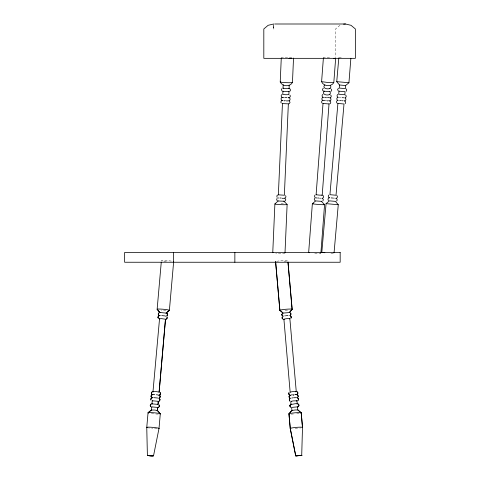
<?xml version="1.0" encoding="UTF-8"?>
<svg xmlns="http://www.w3.org/2000/svg" width="480" height="480" viewBox="0 0 480 480"><rect width="100%" height="100%" fill="white"/><g stroke="black" fill="none" stroke-linecap="round" stroke-linejoin="round"><path stroke-width="0.36" stroke-dasharray="2.4 1.8" d="M339.954 25.308L335.604 28.95L335.604 57.6M292.89 394.746L293.694 394.668M293.262 395.244L294.06 395.172M293.262 394.71L294.06 394.644M292.89 395.274L293.694 395.208M329.484 97.83L327.324 97.758M273.978 28.95L273.486 28.95L273.486 24.018M287.196 97.836L284.874 97.758M279.75 197.772L281.28 197.808M323.898 97.302L324.384 97.314M328.458 100.902L328.944 100.914M284.886 97.314L287.202 97.44M284.748 100.386L285.54 100.416M284.736 100.836L285.528 100.878M281.268 198.27L279.744 198.174M329.562 57.534L323.442 57.342L324.258 57.534M325.518 100.458L326.31 100.512M318.138 197.85L318.93 197.91M314.754 253.254L320.868 253.446L320.052 253.254M325.512 100.716L326.298 100.776M318.132 198.108L318.918 198.174M338.874 57.27L341.922 57.534M338.856 97.338L342.282 97.638M338.28 100.386L339.072 100.458M343.38 100.836L343.866 100.878M330.948 253.254L333.996 253.518M327.33 97.5L329.484 97.758M323.892 97.44L324.372 97.5M328.464 100.716L328.95 100.776M273.81 25.416L273.81 28.95M273.756 25.416L273.756 28.95M276.642 261.324A6.162 0.534 -5 0 1 286.848 260.442A6.162 0.534 -5 0 1 282.9 261.606M301.008 427.86A6.162 0.534 -5 0 1 299.808 428.058M297.54 428.34A6.162 0.534 -5 0 1 293.682 428.634M299.118 413.388A6.162 0.534 -5 0 1 296.052 413.778M293.4 413.994A6.162 0.534 -5 0 1 291.066 414.09M287.49 310.182A6.162 0.534 -5 0 1 283.308 310.512M156.912 428.67A6.162 0.534 5 0 1 151.716 428.34M149.448 428.058A6.162 0.534 5 0 1 148.248 427.86M158.196 414.09A6.162 0.534 5 0 1 155.856 413.994M153.738 413.832A6.162 0.534 5 0 1 150.138 413.388M165.948 310.512A6.162 0.534 5 0 1 161.256 310.128M166.362 261.606A6.162 0.534 5 0 1 162.408 260.442A6.162 0.534 5 0 1 172.62 261.324M281.496 57.666A6.12 0.462 2.5 0 1 284.358 57.27A6.12 0.462 2.5 0 1 291.744 57.666M281.016 203.73A6.12 0.462 2.5 0 1 284.07 203.922M284.988 253.254A6.12 0.462 2.5 0 1 275.802 253.254"/><path stroke-width="0.72" d="M291.81 410.478L288.966 413.826L290.244 428.412L295.74 455.868L301.71 455.454L302.496 427.344L301.218 412.758L297.882 409.98L295.404 409.956L291.81 410.478L289.062 413.754M281.262 58.278L280.224 81.936C282.27 86.706 290.01 87.042 292.458 82.47L293.526 58.068M284.058 195.198L278.352 194.832L282.45 103.53M288.588 91.422L288.996 91.554L288.864 94.632L285.798 94.728L282.744 94.362L282.984 91.236M289.164 85.344L289.134 88.482L285.276 88.536L283.014 88.218L283.152 85.14L283.56 85.044M284.364 195.156L288.354 103.788M281.796 314.814L282.648 313.266M285.018 252.51L287.124 204.456L283.794 201.114M290.19 395.292C287.982 395.682 289.41 391.26 288.756 393.456M290.466 404.658L289.83 405.648L290.358 407.148M298.17 406.794L299.022 405.246L298.074 403.956M309.468 252.72L308.658 252.522L312.354 203.73L315.642 200.886M323.388 58.08L321.594 81.738C323.484 86.49 331.224 87.078 333.804 82.662L335.658 58.266M329.022 103.908L322.212 195.198L319.152 195.102L316.104 194.736L323.016 103.488L323.43 103.452M324.36 91.158C319.878 95.322 332.862 96.96 329.952 91.614M330.522 85.506C333.072 90.876 320.394 89.094 324.828 85.008M320.922 252.708L324.564 204.654L321.336 201.246M146.76 427.416L148.044 412.758L151.422 410.058M161.274 262.086L157.134 309.294L159.978 312.642L157.23 309.372M151.536 410.106L151.692 406.89L157.77 407.454L157.5 410.556L160.29 413.826L159.012 428.484M152.43 403.77L151.914 403.86L158.034 404.394L158.304 401.328L152.226 400.77L151.962 403.932M153.504 391.824L152.988 391.644L159.552 318.636M157.194 410.628L157.722 407.418M153.288 391.77C153.75 391.158 157.59 391.704 159.114 392.142L165.516 319.23L161.454 318.636L159.552 318.816M158.256 401.292L158.034 404.43L157.734 404.268M159.114 392.178L165.468 319.188M173.652 261.678L169.386 310.362L166.008 313.17M334.062 252.78L338.268 204.72L335.484 201.384L329.388 200.85L326.07 203.658L321.798 252.45L324.846 252.72M350.868 58.32L348.942 82.734L345.618 85.542L345.354 88.614L339.252 88.08L339.522 85.008L336.738 81.666L338.808 58.008M146.76 427.344L147.39 455.376L150.666 455.91L153.516 455.868L159.012 428.412M158.25 314.01L159.138 312.702M157.98 317.076L158.526 315.978L159.438 315.582M151.308 393.054L152.4 391.674M151.038 396.114L151.59 395.016L152.496 394.626M150.234 405.3L151.122 403.992M160.506 393.456L160.164 392.73L160.434 394.188L159.192 395.262M160.524 393.858L159.972 394.896L159.066 395.292M160.254 396.858L159.708 397.956M159.984 399.924L159.096 401.232M281.814 314.412L282.51 313.326M282.084 317.478C282.96 315.486 281.316 318.468 282.612 318.918M290.352 315.402L291.006 313.956L290.46 312.918M290.922 318.144L291.258 317.418M289.02 396.516L290.364 395.148M289.29 399.576L289.632 398.856M289.83 405.702L290.526 404.616M296.88 394.668L297.93 393.396M297.504 397.548L298.2 396.462M298.062 400.344L298.47 399.522M298.308 406.734L299.01 405.648M290.292 315.45L291.006 314.01L290.394 312.876M158.34 313.62L158.862 312.876M151.398 392.658L152.256 391.704M151.128 395.724L152.37 394.656L151.668 394.122M150.858 398.784L151.722 397.83L152.886 397.644M150.318 404.91L151.182 403.956M167.376 315.21L166.914 315.858M167.106 318.27L166.104 319.2M288.876 393.072L289.092 392.73M290.232 404.88L289.95 405.318M290.922 318.192L291.192 316.626L290.328 315.732M289.86 395.37L289.008 396.918L289.896 398.172M297.564 397.506C299.196 396.306 297.468 394.056 295.758 394.584M298.128 400.296L298.488 399.12L297.54 397.83M283.47 316.2L283.776 316.038M287.982 262.158L292.122 309.294L289.278 312.642L292.026 309.372M283.902 319.32C284.532 318.714 289.434 318.276 289.566 318.858M290.304 392.232C290.634 391.626 296.736 391.14 295.752 391.824M290.682 398.304L290.988 398.142M295.968 391.77L296.268 391.608L295.968 391.536M291.114 401.244C289.068 406.968 294.966 402.582 297.3 403.932M292.062 410.628L291.54 407.418L297.456 406.866L297.834 409.956L301.122 412.704M296.778 400.722L297.078 400.836L296.778 400.956M297.312 406.848L297.618 406.956L297.312 407.082M295.74 455.91L301.866 455.334L295.74 455.91L290.244 428.484L288.966 413.904M165.738 316.23L165.27 315.99M151.374 410.022L155.022 410.058L157.338 410.61M147.39 455.376L153.516 455.868M281.904 88.62L281.406 89.688L282.12 91.05M277.104 198.312L276.642 199.776L277.32 200.742M331.176 91.284L331.71 90.234L331.344 89.112M314.982 195.102L314.448 196.158L315.12 197.544M322.866 200.976L323.376 199.524L322.374 198.354M346.212 91.332L346.74 89.886L346.104 88.89M345.132 103.632C346.176 102.822 345.594 100.974 344.274 100.914C346.002 101.142 346.596 98.448 344.94 97.926M328.8 195.054C327.756 195.864 328.338 197.712 329.658 197.772C328.152 197.574 327.354 199.764 328.638 200.574M336.612 201.024C337.656 200.22 337.074 198.372 335.754 198.306C337.26 198.51 338.058 196.32 336.774 195.504M166.848 315.894L167.466 314.814L166.806 313.368M159.642 397.998L160.236 396.462L159.396 395.37M278.19 200.928L274.89 203.922L272.754 252.72A6.12 0.462 2.5 0 1 272.964 252.606M289.932 398.532L289.29 399.522L289.824 401.022M297.096 394.542L297.948 392.994L297.06 391.74M166.554 312.708L169.29 310.422M148.14 412.704L151.422 409.956M281.964 94.536C280.53 95.232 281.172 97.446 282.672 97.518M289.776 91.386L290.604 90.084L289.764 88.644M289.236 103.68L290.07 102.384L289.224 100.938M284.976 201.078L285.81 199.776L284.964 198.336M323.4 88.266C322.188 88.788 322.296 90.72 323.556 91.11M322.932 94.416C321.66 94.968 321.87 96.99 323.208 97.308M329.91 103.8C331.362 103.212 330.81 100.764 329.25 100.902M315.09 197.958L314.22 199.23L314.886 200.622M338.466 88.218L337.584 89.484L338.232 90.882M337.926 94.368C336.708 94.878 336.798 96.816 338.052 97.218M166.248 319.17C167.952 319.02 166.41 315.354 167.178 317.478M159.036 401.268L159.984 399.978L159.624 398.802M158.496 407.394L159.36 406.44L159.09 404.928M283.014 88.218L283.428 88.116M288.996 91.554L282.882 91.29M281.964 97.542C280.224 98.244 281.16 100.806 282.882 100.644M288.462 103.854L282.342 103.584M277.704 194.934L276.81 195.906L277.146 197.412M278.352 194.832L278.766 194.736M284.196 201.246L278.082 200.982M290.148 392.178L283.902 319.146M289.71 318.816L289.566 318.624M290.022 395.292L289.662 395.472M296.916 400.914L297.348 403.896L297.042 403.788M291.222 404.394L291.738 404.214M296.754 394.716L297.294 394.44M283.254 313.068L289.332 312.57M152.484 400.956L152.34 400.74M151.944 407.082L151.8 406.866M158.358 407.43L159.36 406.494L159.09 404.982M147.552 455.28C148.176 455.886 153.084 456.324 153.216 455.742M329.994 97.782C331.296 97.59 331.692 95.694 330.576 94.992M322.848 100.434C321.546 100.626 321.144 102.522 322.266 103.224M338.046 97.32C336.54 97.518 336.336 99.834 337.782 100.29M344.946 97.818C346.254 97.644 346.674 95.748 345.564 95.034M337.776 100.398C336.468 100.572 336.048 102.468 337.158 103.182M152.226 397.686C150.036 397.29 151.416 401.718 150.786 399.522M160.404 315.54C158.91 315.144 157.212 316.818 158.34 318.192M321.804 81.684L327.69 82.47L333.6 82.578M330.054 91.656L323.952 91.194M323.202 97.332C321.63 97.458 321.342 99.87 322.86 100.332M329.64 100.884C331.212 100.758 331.5 98.346 329.982 97.884M329.124 103.95L323.016 103.488M316.104 194.736L316.518 194.7M321.744 201.348L315.744 200.928M291.156 394.98L292.476 394.788M282.54 100.434C281.232 100.41 280.308 102.096 281.274 103.086M284.82 315.846L285.534 315.75M292.026 397.944L292.746 397.854M153.504 391.524L153.036 391.68M286.32 315.666L287.88 315.558M293.532 397.77L295.758 397.638M273.63 24L268.14 25.308L263.814 28.95L263.814 58.338L355.356 58.338L355.356 28.95L351 25.308L345.48 24L274.644 24M343.578 24.15L345.48 24M288.318 97.8C289.734 98.022 291.018 96.27 289.932 95.13M288.18 100.878C290.37 101.256 290.934 97.8 288.666 97.626M283.92 198.27C285.336 198.492 286.62 196.74 285.54 195.6M321.87 198.3C323.4 198.51 324.312 196.314 322.962 195.462M160.23 312.498L166.056 313.104M152.658 394.602L153.156 394.584M335.442 58.32L333.858 58.32M313.176 203.658C309.12 203.886 327.768 205.302 323.754 204.456M294.822 394.596L295.488 394.578M287.694 100.902L286.32 100.902M283.434 198.3L282.06 198.3M153.462 394.578L154.782 394.614M296.022 394.584L296.358 394.59M153.792 397.644L157.524 397.992M327.09 100.836L327.828 100.878M319.71 198.228L320.448 198.27M161.724 315.576L164.736 315.888M284.004 100.776L284.736 100.836M326.532 97.704L325.008 97.572M336.738 81.666L348.942 82.734M339.522 85.008L345.618 85.542M342.282 97.638L343.65 97.758M339.702 100.512L341.226 100.644M342.018 100.716L342.75 100.776M331.182 197.91L332.706 198.042M333.492 198.108L334.23 198.174M326.07 203.658L338.268 204.72M289.08 315.546L289.44 315.576M296.292 397.644L296.646 397.68M284.136 97.704L283.02 97.572M324.774 100.644L323.352 100.458M317.394 198.042L315.972 197.85M156.366 394.746L157.794 394.932M284.046 319.338L283.74 319.23M301.566 455.262L301.866 455.376M329.88 88.482L330.288 88.578M329.418 94.632L329.82 94.728M321.804 195.102L322.212 195.198M158.328 395.028L159.6 395.472M288.726 88.35L289.134 88.482M278.622 198.042L278.214 197.91M158.058 398.088L158.574 398.268M296.886 394.656L298.128 395.724M290.064 395.262L289.35 394.932M297.078 400.794L293.016 400.914L291.114 401.424M158.61 315.078L159.606 315.726M159.696 318.858L159.39 318.696M152.394 397.83L151.464 397.284L151.038 396.06M157.194 410.394L160.194 413.754M159.186 395.25L159.894 395.79M158.25 313.956L158.388 314.796L159.264 315.582M151.308 392.994L151.668 394.17L152.502 394.716M151.398 397.236L152.052 397.686M282.744 316.104L281.796 314.76M297 391.704L297.864 392.658M297.6 397.866L298.398 398.73M289.956 398.208L289.008 396.858M298.134 403.992L298.938 404.856M283.206 313.14L279.87 310.362L275.604 261.756M279.972 310.422L282.708 312.708M166.746 313.326L167.106 313.692M290.664 315.942L291.276 317.076M282.408 315.894L281.88 315.15M282.678 318.954L282.15 318.216M289.89 401.058L289.272 399.924M290.424 407.184L289.812 406.05M289.08 394.644L288.738 393.798M167.256 313.926L167.448 314.412M158.268 314.358L158.46 314.85M157.998 317.418L158.19 317.91M158.34 318.144L158.118 317.802M160.38 393.072L160.098 392.628M160.044 396.024L160.236 396.516M159.774 399.09L159.966 399.576M151.326 393.396L151.518 393.888M151.056 396.462L151.248 396.948M150.234 405.246L150.444 406.134M150.252 405.648L150.588 406.422M167.04 313.59L167.322 314.028M158.388 314.742L158.676 315.18M159.828 395.694L160.116 396.132M159.558 398.754L159.846 399.198M151.446 393.78L151.734 394.224M151.182 396.84L151.464 397.284M150.372 406.032L150.654 406.47M287.982 262.086L292.122 309.222M301.218 412.836L302.496 427.416M289.866 318.696L296.268 391.644M275.604 261.678L279.87 310.29M234.858 252.45L234.858 262.248M173.628 252.45L173.628 262.248M290.85 428.628A6.162 0.534 -5 0 1 295.998 427.41A6.162 0.534 -5 0 1 302.178 427.584M289.284 414.012A6.162 0.534 -5 0 1 295.464 412.764A6.162 0.534 -5 0 1 300.612 413.088M280.908 310.536A6.162 0.534 -5 0 1 285.564 309.294A6.162 0.534 -5 0 1 291.516 309.546M147.366 427.668A6.162 0.534 5 0 1 152.886 427.374A6.162 0.534 5 0 1 158.406 428.628M148.644 413.088A6.162 0.534 5 0 1 153.792 412.764A6.162 0.534 5 0 1 159.972 414.012M157.74 309.546A6.162 0.534 5 0 1 163.26 309.252A6.162 0.534 5 0 1 168.78 310.506M292.254 82.338A6.12 0.462 2.5 0 1 286.332 82.662A6.12 0.462 2.5 0 1 280.434 81.822M286.914 204.33A6.12 0.462 2.5 0 1 280.998 204.654A6.12 0.462 2.5 0 1 275.1 203.814M291.726 58.32A6.12 0.462 2.5 0 1 288.984 58.32M337.908 103.452L329.922 194.7L336.024 195.234L344.01 103.986L337.908 103.452M338.982 91.158L338.712 94.23L344.814 94.764L345.084 91.692L338.982 91.158M340.17 252.45L124.644 252.45L124.644 262.248L340.17 262.248L340.17 252.45"/></g></svg>
